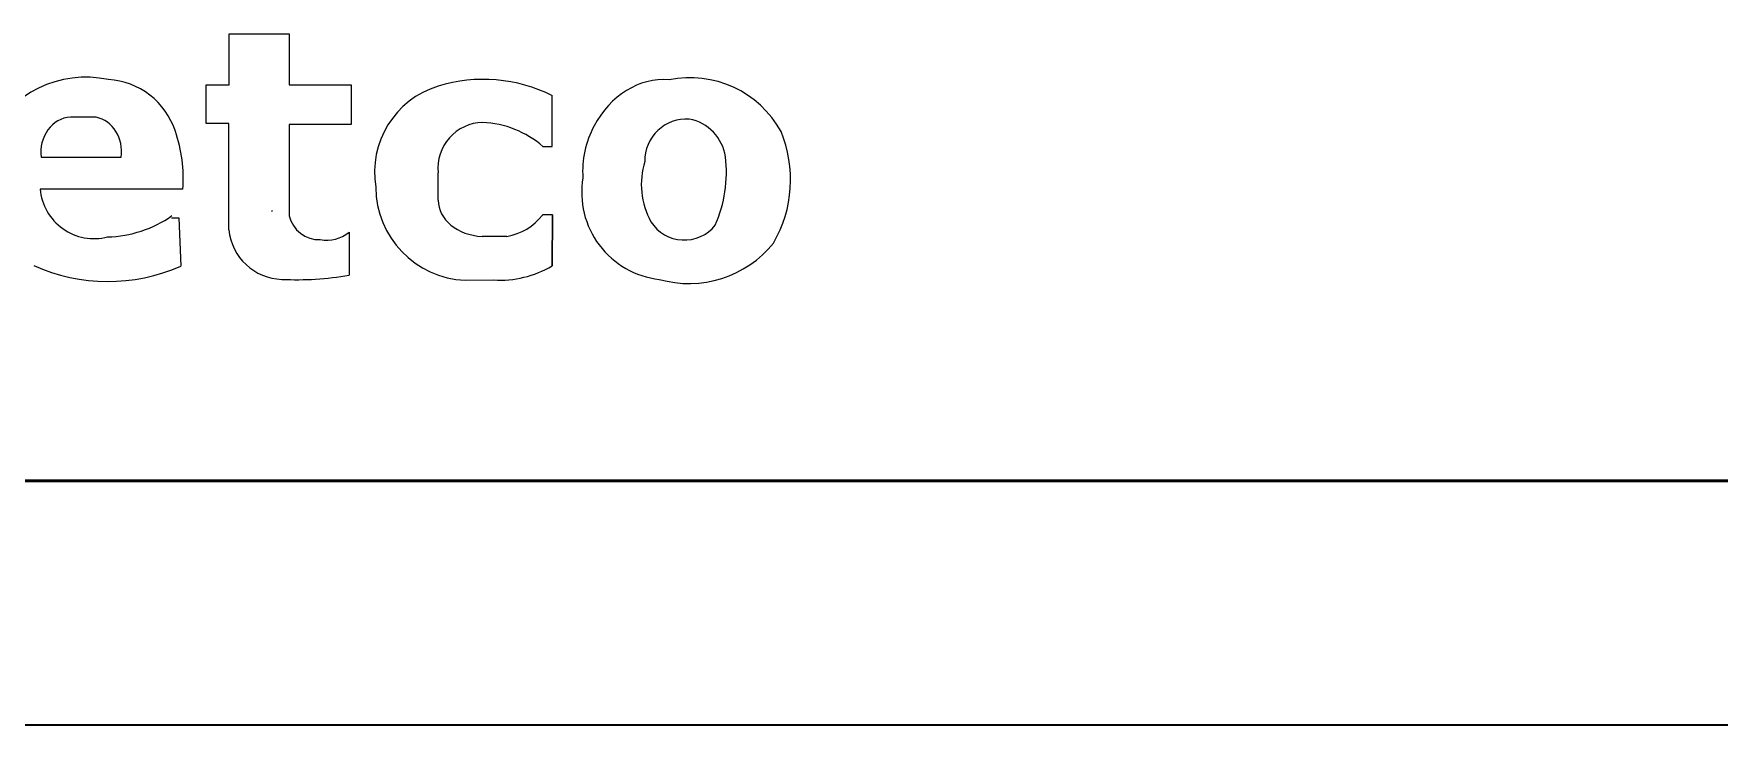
# Model space of a CAD drawing. Header units: millimetres. Extents: x 0 to 841, y 0 to 594.
# Drawn here: x 693.53 to 727.73, y 78.82 to 93.3 of the extents above; entities that cross this region are included whole.
import ezdxf

# ---------------------------------------------------------------- set-up
doc = ezdxf.new("R2010")
doc.units = ezdxf.units.MM
doc.header["$LTSCALE"] = 0.81
doc.layers.add('1', color=7, linetype='Continuous', lineweight=13)
doc.layers.add('35', color=7, linetype='Continuous', lineweight=25)

msp = doc.modelspace()

# ---------------------------------------------------------------- linework, layer by layer
at = {"layer": '1', "lineweight": 35}
msp.add_line((829.285, 79.2724), (648.8732, 79.2724), dxfattribs=at)
msp.add_line((829.285, 79.2724), (648.8732, 79.2724), dxfattribs=at)
msp.add_lwpolyline([(648.8102, 84.2291), (829.2709, 84.2291), (829.2709, 10.4063), (648.8102, 10.4063)], close=True, dxfattribs=at)
at = {"layer": '1', "lineweight": 53}
msp.add_lwpolyline([(648.8102, 84.2291), (829.2709, 84.2291), (829.2709, 10.4063), (648.8102, 10.4063)], close=True, dxfattribs=at)
at = {"layer": '35'}
for p, q in [((694.7961, 91.6102), (694.2709, 91.6102)), ((697.4866, 89.3236), (697.4866, 91.4787)), ((693.6764, 90.7976), (693.6772, 90.7984)), ((693.6772, 90.7984), (695.3024, 90.7984)), ((701.7346, 89.9276), (701.7346, 90.4835)), ((698.3748, 89.6976), (698.3559, 89.7173)), ((704.0528, 89.626), (703.8488, 89.626)), ((704.0528, 89.626), (704.0449, 88.5961)), ((704.0449, 88.5953), (704.0528, 89.626)), ((699.9252, 89.2787), (699.9252, 88.4031)), ((703.1291, 89.1921), (702.6236, 89.1921)), ((702.2811, 88.3016), (702.8598, 88.3094))]:
    msp.add_line(p, q, dxfattribs=at)
for points in [[(697.4866, 91.4787), (697.0283, 91.4787), (697.0283, 92.2661), (697.4945, 92.2661), (697.4945, 93.3039), (698.7118, 93.3039), (698.7118, 92.2661), (699.9669, 92.2661), (699.9669, 91.4614), (698.7118, 91.4614), (698.7118, 89.6094)], [(703.8583, 91.0157), (704.0449, 91.0157), (704.0449, 92.0441)], [(696.5528, 90.1512), (693.6567, 90.1512), (693.6567, 90.1504)], [(696.322, 89.5709), (696.4693, 89.5709), (696.511, 88.5843)]]:
    msp.add_lwpolyline(points, dxfattribs=at)
for centre, radius, start, end in [((694.5872, 90.2069), 2.2139, 78.18177, 153.42558), ((694.9519, 90.855), 1.5214, 17.88957, 86.65861), ((702.6517, 89.27), 3.1079, 63.20833, 107.20214), ((706.838, 90.2938), 2.1192, 29.01886, 101.41455), ((702.2641, 90.4957), 1.8224, 106.958, 189.68178), ((702.651, 90.5801), 0.9222, 90.95837, 186.01642), ((702.5552, 89.5209), 1.9829, 48.92279, 87.67655), ((706.6104, 90.5116), 1.9448, 151.76425, 183.92772), ((706.775, 90.7251), 0.8487, 86.31913, 180.84996), ((706.6545, 90.6666), 0.9222, 8.78795, 79.05747), ((693.6473, 90.3676), 2.9134, 355.73505, 19.13002), ((706.319, 90.3437), 2.5659, 329.87636, 22.40658), ((707.4265, 90.2464), 1.5708, 162.74117, 208.91483), ((704.8654, 90.5017), 2.7177, 336.48716, 6.46093), ((706.4232, 90.0848), 1.7774, 170.49118, 263.37906), ((694.7495, 90.2437), 1.097, 184.86007, 284.51671), ((702.3645, 90.1963), 1.8969, 180.2152, 267.4856), ((702.9387, 90.3223), 1.1463, 279.59285, 322.54617), ((694.9729, 91.532), 2.3508, 271.25523, 305.26807), ((698.5924, 89.4304), 1.1108, 185.50578, 268.5279), ((699.3173, 89.7469), 0.6212, 192.77918, 272.26279), ((699.4738, 89.8122), 0.6987, 259.1117, 310.25716), ((706.7296, 89.9236), 0.8065, 212.78491, 321.12205), ((706.8226, 90.4376), 2.2029, 254.07751, 321.15666), ((695.0341, 91.9962), 3.7181, 246.066, 293.4026), ((703.0023, 90.3165), 2.0121, 265.9477, 301.20359), ((698.8695, 94.4847), 6.1723, 267.16174, 279.84933)]:
    msp.add_arc(centre, radius, start, end, dxfattribs=at)
for centre, major_axis, ratio, start_param, end_param in [((706.3208, 90.316), (0, 2.0584), 0.822978, 6.225398, 7.2811684), ((694.2975, 90.8987), (0, -0.7123), 0.880856, 3.1850509, 4.8546579), ((694.6776, 90.9058), (0, 0.7171), 0.880776, 4.5617805, 6.0954773), ((702.668, 89.9293), (-0.9341, 0), 0.790089, 0.0021765, 1.5227746)]:
    msp.add_ellipse(centre, major_axis=major_axis, ratio=ratio, start_param=start_param, end_param=end_param, dxfattribs=at)

doc.saveas('drawing.dxf')
